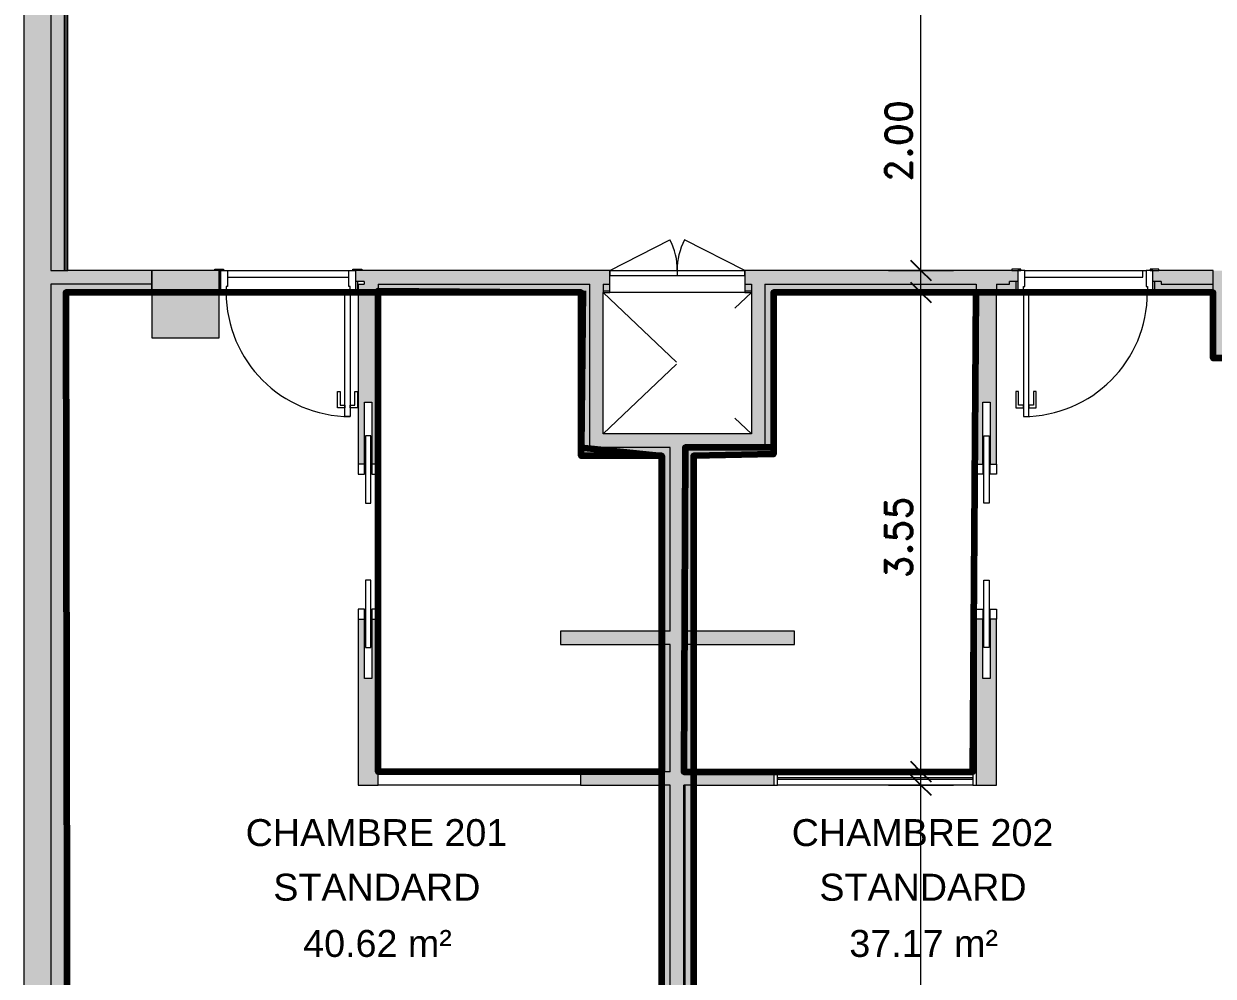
# Model space of a CAD drawing. Header units: metres. Extents: x -227.9 to -140, y 37.9 to 92.1.
# Drawn here: x -227.72 to -218.9, y 44.88 to 51.94 of the extents above; entities that cross this region are included whole.
import ezdxf

# ---------------------------------------------------------------- set-up
doc = ezdxf.new("R2010")
doc.units = ezdxf.units.M
doc.linetypes.add('JIS_02_0.7', pattern=[1.35, 0.75, -0.6])
for name, color, linetype, lineweight in [('A-ANNO-DIMS', 7, 'Continuous', 9), ('A-ANNO-DIMS-100', 7, 'Continuous', 9), ('A-AREA-IDEN', 7, 'Continuous', 9), ('A-DOOR', 7, 'Continuous', 5), ('A-FLOR', 7, 'Continuous', 5), ('A-GLAZ', 7, 'Continuous', 5), ('A-WALL', 7, 'Continuous', 5), ('A-WALL-PATT', 7, 'Continuous', 13), ('I-WALL', 7, 'Continuous', 5), ('S-COLS', 7, 'Continuous', 5)]:
    doc.layers.add(name, color=color, linetype=linetype, lineweight=lineweight)
doc.layers.add('A-DETL', color=94, linetype='Continuous', lineweight=5, true_color=0x00a600)
doc.layers.add('Chambre', color=40, linetype='Continuous')
doc.layers.add('SDB', color=230, linetype='Continuous')
doc.styles.add('Arial_1', font='arial.ttf', dxfattribs={"height": 0.2})
doc.styles.add('RomanD_B', font='', dxfattribs={"height": 0.2})
doc.styles.get('RomanD_B').set_extended_font_data('RomanD', bold=True)
doc.dimstyles.new('LAG-Romans_0_2', dxfattribs={"dimscale": 0.3048, "dimtxt": 0.200715, "dimasz": 0.492126, "dimexe": 0.787402, "dimexo": 0.0625, "dimgap": 0, "dimtad": 1, "dimrnd": 0.01, "dimzin": 0, "dimdsep": 46, "dimtxsty": 'RomanD_B', "dimblk1": 'OBLIQUE', "dimblk2": 'OBLIQUE', "dimsah": 1, "dimcen": 0.09, "dimdle": 0.656168, "dimazin": 0, "dimtfac": 1, "dimtdec": 4, "dimtix": 1, "dimtmove": 0, "dimatfit": 3, "dimfxl": 0.787402, "dimfxlon": 1, "dimtvp": 1, "dimtolj": 1, "dimtzin": 0, "dimarcsym": 2})

# ---------------------------------------------------------------- blocks, each defined once
blk = doc.blocks.new('LAG-C1030-PORTE-BAT 1 VANT-13PR_01 - LAG-C1030-PORTE-BAT 1 VANT-13PR_01_04F-90X210 CHAMBRE-15711706-MUC-LAG-PRO-PLA-ARC-TZN-N02-AG02Ec-Cote')
at = {"layer": 'A-DOOR'}
for p, q in [((0.3553, 1.0015), (0.3153, 1.0015)), ((0.3153, 1.0015), (0.3153, 0.0815)), ((0.3553, 0.0815), (0.3553, 1.0015)), ((0.2603, 0.9365), (0.2603, 0.8165)), ((0.3153, 0.9365), (0.2603, 0.9365)), ((0.2803, 0.8165), (0.2803, 0.9165)), ((0.2803, 0.9165), (0.3153, 0.9165)), ((0.3153, 0.9165), (0.3153, 0.9365)), ((0.4103, 0.9365), (0.3553, 0.9365)), ((0.3553, 0.9365), (0.3553, 0.9165)), ((0.3553, 0.9165), (0.3903, 0.9165)), ((0.3903, 0.9165), (0.3903, 0.8165)), ((0.4103, 0.8165), (0.4103, 0.9365)), ((0.2603, 0.8165), (0.2803, 0.8165)), ((0.3903, 0.8165), (0.4103, 0.8165)), ((0.3153, 0.0815), (0.3553, 0.0815))]:
    blk.add_line(p, q, dxfattribs=at)
at = {"layer": 'A-DOOR', "color": 9, "true_color": 0xc0c0c0}
for p, q in [((-0.5847, 0.0915), (-0.6497, 0.0915)), ((-0.6497, 0.0915), (-0.6497, 0.0815)), ((-0.5847, 0.0815), (-0.5847, 0.0915)), ((0.3753, 0.0915), (0.3753, 0.0815)), ((0.4403, 0.0915), (0.3753, 0.0915)), ((0.4403, 0.0815), (0.4403, 0.0915)), ((-0.6497, 0.0815), (-0.5847, 0.0815)), ((-0.6047, 0.0815), (-0.6047, -0.0815)), ((-0.5647, 0.0815), (-0.6047, 0.0815)), ((-0.5647, 0.0376), (-0.5647, 0.0815)), ((-0.5547, 0.0376), (-0.5647, 0.0376)), ((-0.5547, -0.0815), (-0.5547, 0.0376)), ((0.3553, 0.0376), (0.3453, 0.0376)), ((0.3453, 0.0376), (0.3453, -0.0815)), ((0.3953, 0.0815), (0.3553, 0.0815)), ((0.3553, 0.0815), (0.3553, 0.0376)), ((0.3753, 0.0815), (0.4403, 0.0815)), ((0.3953, -0.0815), (0.3953, 0.0815)), ((-0.5847, -0.0815), (-0.6497, -0.0815)), ((-0.6497, -0.0815), (-0.6497, -0.0915)), ((-0.6047, -0.0815), (-0.5547, -0.0815)), ((-0.5847, -0.0915), (-0.5847, -0.0815)), ((0.3453, -0.0815), (0.3953, -0.0815)), ((0.3753, -0.0815), (0.3753, -0.0915)), ((0.4403, -0.0815), (0.3753, -0.0815)), ((0.4403, -0.0915), (0.4403, -0.0815)), ((-0.6497, -0.0915), (-0.5847, -0.0915)), ((0.3753, -0.0915), (0.4403, -0.0915))]:
    blk.add_line(p, q, dxfattribs=at)
at = {"layer": 'A-DOOR'}
blk.add_arc((0.3553, 0.0815), 0.92, 90, 180, dxfattribs=at)
blk = doc.blocks.new('LAG-C1030-PORTE-BAT 1 VANT-13PR_01 - LAG-C1030-PORTE-BAT 1 VANT-13PR_01_04F-90X210 CHAMBRE-15711705-MUC-LAG-PRO-PLA-ARC-TZN-N02-AG02Ec-Cote')
at = {"layer": 'A-DOOR', "color": 9, "true_color": 0xc0c0c0}
for p, q in [((-0.6497, 0.0815), (-0.6497, 0.0915)), ((-0.6497, 0.0915), (-0.5847, 0.0915)), ((-0.5847, 0.0915), (-0.5847, 0.0815)), ((0.3753, 0.0915), (0.4403, 0.0915)), ((0.3753, 0.0815), (0.3753, 0.0915)), ((0.4403, 0.0915), (0.4403, 0.0815)), ((-0.5847, 0.0815), (-0.6497, 0.0815)), ((-0.6047, 0.0815), (-0.5547, 0.0815)), ((-0.6047, -0.0815), (-0.6047, 0.0815)), ((-0.5547, 0.0815), (-0.5547, -0.0376)), ((0.3453, 0.0815), (0.3953, 0.0815)), ((0.3453, -0.0376), (0.3453, 0.0815)), ((0.4403, 0.0815), (0.3753, 0.0815)), ((0.3953, 0.0815), (0.3953, -0.0815)), ((-0.6497, -0.0915), (-0.6497, -0.0815)), ((-0.6497, -0.0815), (-0.5847, -0.0815)), ((-0.5647, -0.0815), (-0.6047, -0.0815)), ((-0.5847, -0.0815), (-0.5847, -0.0915)), ((-0.5647, -0.0376), (-0.5647, -0.0815)), ((-0.5547, -0.0376), (-0.5647, -0.0376)), ((0.3553, -0.0376), (0.3453, -0.0376)), ((0.3553, -0.0815), (0.3553, -0.0376)), ((0.3953, -0.0815), (0.3553, -0.0815)), ((0.3753, -0.0815), (0.4403, -0.0815)), ((0.3753, -0.0915), (0.3753, -0.0815)), ((0.4403, -0.0815), (0.4403, -0.0915)), ((-0.5847, -0.0915), (-0.6497, -0.0915)), ((0.4403, -0.0915), (0.3753, -0.0915))]:
    blk.add_line(p, q, dxfattribs=at)
at = {"layer": 'A-DOOR'}
for p, q in [((0.3153, -0.0815), (0.3553, -0.0815)), ((0.3153, -1.0015), (0.3153, -0.0815)), ((0.3553, -0.0815), (0.3553, -1.0015)), ((0.2603, -0.8165), (0.2803, -0.8165)), ((0.2603, -0.9365), (0.2603, -0.8165)), ((0.2803, -0.8165), (0.2803, -0.9165)), ((0.3903, -0.8165), (0.4103, -0.8165)), ((0.3903, -0.9165), (0.3903, -0.8165)), ((0.4103, -0.8165), (0.4103, -0.9365)), ((0.3153, -0.9365), (0.2603, -0.9365)), ((0.2803, -0.9165), (0.3153, -0.9165)), ((0.3153, -0.9165), (0.3153, -0.9365)), ((0.3553, -0.9165), (0.3903, -0.9165)), ((0.3553, -0.9365), (0.3553, -0.9165)), ((0.4103, -0.9365), (0.3553, -0.9365)), ((0.3553, -1.0015), (0.3153, -1.0015))]:
    blk.add_line(p, q, dxfattribs=at)
blk.add_arc((0.3553, -0.0815), 0.92, 180, 270, dxfattribs=at)
blk = doc.blocks.new('LAG-C1030-PORTE-INST-13PR_05_02F - LAG-C1030-PORTE-INST-13PR_05_02F-100x166-15159836-MUC-LAG-PRO-PLA-ARC-TZN-N02-AG02Ec-Cote')
at = {"layer": 'A-DOOR', "color": 9, "true_color": 0xc0c0c0}
for p, q in [((-0.5, -0.0815), (-0.0545, -0.3085)), ((0.5, -0.0815), (0.0545, -0.3085))]:
    blk.add_line(p, q, dxfattribs=at)
at = {"layer": 'A-DOOR', "color": 9, "lineweight": 9, "true_color": 0xc0c0c0}
for p, q in [((-0.498, -0.0415), (-0.001, -0.0415)), ((-0.498, -0.0815), (-0.498, -0.0415)), ((-0.001, -0.0815), (-0.498, -0.0815)), ((-0.001, -0.0415), (-0.001, -0.0815)), ((0.001, -0.0415), (0.498, -0.0415)), ((0.001, -0.0815), (0.001, -0.0415)), ((0.498, -0.0815), (0.001, -0.0815)), ((0.498, -0.0415), (0.498, -0.0815))]:
    blk.add_line(p, q, dxfattribs=at)
at = {"layer": 'A-DOOR', "color": 9, "true_color": 0xc0c0c0}
for centre, start, end in [((-0.4544, -0.0924), 331.62051, 1.37949), ((0.4544, -0.0924), 178.62051, 208.37949)]:
    blk.add_arc(centre, 0.4546, start, end, dxfattribs=at)
blk = doc.blocks.new('LAG-C1030-PORTE-COUL DEUX BATTANTS-13PR_07 - LAG-C1030-PORTE-COUL DEUX BATTANTS-13PR_07_01F -100x210-15723468-MUC-LAG-PRO-PLA-ARC-TZN-N02-AG02Ec-Cote')
at = {"layer": 'A-DOOR'}
for p, q in [((-0.19, 0.02), (-0.69, 0.02)), ((-0.69, 0.02), (-0.69, -0.02)), ((-0.19, -0.02), (-0.19, 0.02)), ((0.38, 0.02), (0.38, -0.02)), ((0.88, 0.02), (0.38, 0.02)), ((0.88, -0.02), (0.88, 0.02)), ((-0.69, -0.02), (-0.19, -0.02)), ((0.38, -0.02), (0.88, -0.02))]:
    blk.add_line(p, q, dxfattribs=at)
at = {"layer": 'A-DOOR', "color": 9, "true_color": 0xc0c0c0}
for p, q in [((-0.405, 0.075), (-0.48, 0.075)), ((-0.48, 0.075), (-0.48, 0.0275)), ((-0.48, 0.0275), (-0.405, 0.0275)), ((-0.405, 0.0275), (-0.405, 0.075)), ((0.67, 0.075), (0.595, 0.075)), ((0.595, 0.075), (0.595, 0.0275)), ((0.595, 0.0275), (0.67, 0.0275)), ((0.67, 0.0275), (0.67, 0.075)), ((-0.405, -0.0275), (-0.48, -0.0275)), ((-0.48, -0.0275), (-0.48, -0.075)), ((-0.48, -0.075), (-0.405, -0.075)), ((-0.405, -0.075), (-0.405, -0.0275)), ((0.67, -0.0275), (0.595, -0.0275)), ((0.595, -0.0275), (0.595, -0.075)), ((0.595, -0.075), (0.67, -0.075)), ((0.67, -0.075), (0.67, -0.0275))]:
    blk.add_line(p, q, dxfattribs=at)
blk = doc.blocks.new('LAG-C1030-PORTE-COUL DEUX BATTANTS-13PR_07 - LAG-C1030-PORTE-COUL DEUX BATTANTS-13PR_07_01F -100x210-15723466-MUC-LAG-PRO-PLA-ARC-TZN-N02-AG02Ec-Cote')
at = {"layer": 'A-DOOR'}
for p, q in [((-0.69, 0.02), (-0.19, 0.02)), ((-0.69, -0.02), (-0.69, 0.02)), ((-0.19, 0.02), (-0.19, -0.02)), ((0.38, 0.02), (0.88, 0.02)), ((0.38, -0.02), (0.38, 0.02)), ((0.88, 0.02), (0.88, -0.02)), ((-0.19, -0.02), (-0.69, -0.02)), ((0.88, -0.02), (0.38, -0.02))]:
    blk.add_line(p, q, dxfattribs=at)
at = {"layer": 'A-DOOR', "color": 9, "true_color": 0xc0c0c0}
for p, q in [((-0.48, 0.075), (-0.405, 0.075)), ((-0.48, 0.0275), (-0.48, 0.075)), ((-0.405, 0.0275), (-0.48, 0.0275)), ((-0.405, 0.075), (-0.405, 0.0275)), ((0.595, 0.075), (0.67, 0.075)), ((0.595, 0.0275), (0.595, 0.075)), ((0.67, 0.0275), (0.595, 0.0275)), ((0.67, 0.075), (0.67, 0.0275)), ((-0.48, -0.0275), (-0.405, -0.0275)), ((-0.48, -0.075), (-0.48, -0.0275)), ((-0.405, -0.075), (-0.48, -0.075)), ((-0.405, -0.0275), (-0.405, -0.075)), ((0.595, -0.0275), (0.67, -0.0275)), ((0.595, -0.075), (0.595, -0.0275)), ((0.67, -0.075), (0.595, -0.075)), ((0.67, -0.0275), (0.67, -0.075))]:
    blk.add_line(p, q, dxfattribs=at)
blk = doc.blocks.new('LAG-C1020-FENÊTRE-12FT-22-03 - LAG-C1020-FENÊTRE-12FT-22-03-01-V164-MUC-LAG-PRO-PLA-ARC-TZN-N02-AG02Ec-Cote')
at = {"layer": 'A-GLAZ'}
for p, q in [((-2.75, 0.05), (-1.25, 0.05)), ((-1.25, -0.05), (-2.75, -0.05))]:
    blk.add_line(p, q, dxfattribs=at)
blk = doc.blocks.new('LAG-C1020-FENÊTRE-12FT-22-03 - LAG-C1020-FENÊTRE-12FT-22-03-01-13182799-MUC-LAG-PRO-PLA-ARC-TZN-N02-AG02Ec-Cote')
at = {"layer": 'A-GLAZ', "lineweight": 13}
for p, q in [((-2.725, 0.05), (-2.75, 0.05)), ((-2.725, -0.05), (-2.725, 0.05)), ((-1.275, 0.005), (-2.725, 0.005)), ((-2.725, 0.005), (-2.725, -0.005)), ((-1.25, 0.05), (-1.275, 0.05)), ((-1.275, 0.05), (-1.275, -0.05)), ((-1.275, -0.005), (-1.275, 0.005)), ((-2.75, -0.05), (-2.725, -0.05)), ((-2.725, -0.005), (-1.275, -0.005)), ((-1.275, -0.05), (-1.25, -0.05))]:
    blk.add_line(p, q, dxfattribs=at)
at = {"layer": 'A-GLAZ'}
for p, q in [((-2.725, 0.05), (-1.275, 0.05)), ((-1.275, -0.05), (-2.725, -0.05))]:
    blk.add_line(p, q, dxfattribs=at)
blk = doc.blocks.new('DIMBLOCK43-MUC-LAG-PRO-PLA-ARC-TZN-N02-AG02Ec-Cote')
at = {"layer": 'A-ANNO-DIMS-100', "transparency": 16777216}
for p, q in [((-221.0647, 49.9135), (-221.0647, 52.3135)), ((-221.3047, 52.1135), (-220.8247, 52.1135)), ((-221.0647, 52.1135), (-221.3047, 52.1135)), ((-221.3047, 50.1135), (-220.8247, 50.1135)), ((-221.0647, 50.1135), (-221.3047, 50.1135))]:
    blk.add_line(p, q, dxfattribs=at)
at = {"layer": 'A-ANNO-DIMS-100', "lineweight": 25, "transparency": 16777216}
for p, q in [((-221.0647, 52.1135), (-221.1397, 52.1885)), ((-221.0647, 52.1135), (-220.9897, 52.0385)), ((-221.0647, 50.1135), (-221.1397, 50.1885)), ((-221.0647, 50.1135), (-220.9897, 50.0385))]:
    blk.add_line(p, q, dxfattribs=at)
at = {"layer": 'A-ANNO-DIMS-100', "color": 0, "transparency": 16777216, "insert": (-221.3303, 50.77), "char_height": 0.2, "width": 0.824475, "attachment_point": 1, "rotation": 90, "line_spacing_factor": 1.146391, "style": 'RomanD_B'}
blk.add_mtext('2.00', dxfattribs=at)
blk = doc.blocks.new('_Oblique')
at = {"color": 0, "linetype": 'ByBlock', "lineweight": -2}
blk.add_line((-0.5, -0.5), (0.5, 0.5), dxfattribs=at)
blk = doc.blocks.new('DIMBLOCK44-MUC-LAG-PRO-PLA-ARC-TZN-N02-AG02Ec-Cote')
at = {"layer": 'A-ANNO-DIMS-100', "transparency": 16777216}
for p, q in [((-221.0647, 46.1956), (-221.0647, 50.1505)), ((-221.3047, 49.9505), (-220.8247, 49.9505)), ((-221.0647, 49.9505), (-221.3047, 49.9505)), ((-221.3047, 46.3956), (-220.8247, 46.3956)), ((-221.0647, 46.3956), (-221.3047, 46.3956))]:
    blk.add_line(p, q, dxfattribs=at)
at = {"layer": 'A-ANNO-DIMS-100', "lineweight": 25, "transparency": 16777216}
for p, q in [((-221.0647, 49.9505), (-221.1397, 50.0255)), ((-221.0647, 49.9505), (-220.9897, 49.8755)), ((-221.0647, 46.3956), (-221.1397, 46.4706)), ((-221.0647, 46.3956), (-220.9897, 46.3206))]:
    blk.add_line(p, q, dxfattribs=at)
at = {"layer": 'A-ANNO-DIMS-100', "color": 0, "transparency": 16777216, "insert": (-221.3303, 47.8295), "char_height": 0.2, "width": 0.824475, "attachment_point": 1, "rotation": 90, "line_spacing_factor": 1.146391, "style": 'RomanD_B'}
blk.add_mtext('3.55', dxfattribs=at)
blk = doc.blocks.new('DIMBLOCK45-MUC-LAG-PRO-PLA-ARC-TZN-N02-AG02Ec-Cote')
at = {"layer": 'A-ANNO-DIMS-100', "transparency": 16777216}
for p, q in [((-221.0647, 40.2697), (-221.0647, 46.4956)), ((-221.3047, 46.2956), (-220.8247, 46.2956)), ((-221.0647, 46.2956), (-221.3047, 46.2956)), ((-221.3047, 40.4697), (-220.8247, 40.4697)), ((-221.0647, 40.4697), (-221.3047, 40.4697))]:
    blk.add_line(p, q, dxfattribs=at)
at = {"layer": 'A-ANNO-DIMS-100', "lineweight": 25, "transparency": 16777216}
for p, q in [((-221.0647, 46.2956), (-221.1397, 46.3706)), ((-221.0647, 46.2956), (-220.9897, 46.2206)), ((-221.0647, 40.4697), (-221.1397, 40.5447)), ((-221.0647, 40.4697), (-220.9897, 40.3947))]:
    blk.add_line(p, q, dxfattribs=at)
at = {"layer": 'A-ANNO-DIMS-100', "color": 0, "transparency": 16777216, "insert": (-221.3303, 43.0391), "char_height": 0.2, "width": 0.824475, "attachment_point": 1, "rotation": 90, "line_spacing_factor": 1.146391, "style": 'RomanD_B'}
blk.add_mtext('5.83', dxfattribs=at)

msp = doc.modelspace()

# ---------------------------------------------------------------- hatches: boundary and pattern name
at = {"layer": 'A-WALL', "true_color": 0xaaaaaa}
msp.add_hatch(color=253, dxfattribs=at).paths.add_polyline_path([(-227.5191, 40.3675), (-227.5191, 62.3035), (-227.7191, 62.3035), (-227.7191, 40.3675)])
h = msp.add_hatch(color=253, dxfattribs=at)
h.paths.add_polyline_path([(-227.4191, 40.3675), (-227.4191, 50.0135), (-227.5191, 50.0135), (-227.5191, 40.3675)])
h.paths.add_polyline_path([(-227.5191, 50.1135), (-227.4191, 50.1135), (-227.4191, 52.1135), (-227.5191, 52.1135), (-227.5191, 52.0687)])
h.paths.add_polyline_path([(-227.4191, 52.2635), (-227.4191, 62.2535), (-227.5191, 62.2535), (-227.5191, 52.2635)])
h = msp.add_hatch(color=253, dxfattribs=at)
h.paths.add_polyline_path([(-227.4061, 40.3675), (-227.4061, 49.9635), (-227.4191, 49.9635), (-227.4191, 40.3675)])
h.paths.add_polyline_path([(-227.4191, 50.1135), (-227.4061, 50.1135), (-227.4061, 52.1135), (-227.4191, 52.1135), (-227.4191, 52.0687)])
h.paths.add_polyline_path([(-227.4191, 52.2635), (-227.4061, 52.2635), (-227.4061, 62.2405), (-227.4191, 62.2405), (-227.4191, 52.3366)])
h = msp.add_hatch(color=253, dxfattribs=at)
h.paths.add_polyline_path([(-227.3931, 40.3675), (-227.3931, 49.9505), (-227.4061, 49.9505), (-227.4061, 40.3675)])
h.paths.add_polyline_path([(-227.3931, 50.1135), (-227.3931, 52.1135), (-227.4061, 52.1135), (-227.4061, 50.1135)])
h.paths.add_polyline_path([(-227.4061, 52.2635), (-227.3931, 52.2635), (-227.3931, 62.2405), (-227.4061, 62.2405), (-227.4061, 52.3366)])
at = {"layer": 'A-WALL-PATT', "lineweight": 5, "true_color": 0xaaaaaa}
h = msp.add_hatch(color=253, dxfattribs=at)
h.paths.add_polyline_path([(-222.8147, 40.4697), (-222.8147, 46.2956), (-222.8247, 46.2956), (-222.8247, 40.4697)])
h.paths.add_polyline_path([(-222.8147, 46.3956), (-222.8147, 47.3386), (-222.8247, 47.3386), (-222.8247, 46.3956)])
h.paths.add_polyline_path([(-222.8147, 47.4386), (-222.8147, 48.8016), (-222.8247, 48.8016), (-222.8247, 47.4386)])
at = {"layer": 'I-WALL', "true_color": 0xaaaaaa}
for points in [[(-227.4191, 50.0135), (-226.7691, 50.0135), (-226.7691, 50.1135), (-227.5191, 50.1135), (-227.5191, 50.0135)], [(-226.8328, 49.9635), (-226.7691, 49.9635), (-226.7691, 50.0135), (-227.4191, 50.0135), (-227.4191, 49.9635), (-227.3931, 49.9635)], [(-226.7691, 49.9505), (-226.7691, 49.9635), (-227.4061, 49.9635), (-227.4061, 49.9505), (-226.8328, 49.9505)], [(-223.572, 48.7386), (-223.572, 49.9505), (-223.585, 49.9505), (-223.585, 48.7386)], [(-223.5436, 48.7516), (-223.522, 48.7516), (-223.522, 49.9635), (-223.572, 49.9635), (-223.572, 48.7516)], [(-223.522, 48.8016), (-223.422, 48.8016), (-223.422, 50.0135), (-223.522, 50.0135), (-223.522, 48.8538)], [(-222.222, 48.9016), (-222.222, 50.0135), (-222.322, 50.0135), (-222.322, 48.9016)], [(-222.222, 48.8016), (-222.172, 48.8016), (-222.172, 49.9635), (-222.222, 49.9635), (-222.222, 48.8538)], [(-222.172, 48.7516), (-222.159, 48.7516), (-222.159, 49.9505), (-222.172, 49.9505), (-222.172, 48.8016)], [(-222.222, 48.8016), (-222.222, 48.9016), (-223.422, 48.9016), (-223.422, 48.8016), (-222.7213, 48.8016)], [(-222.9247, 40.4697), (-222.8247, 40.4697), (-222.8247, 48.8016), (-222.9247, 48.8016), (-222.9247, 41.3524)], [(-222.9747, 47.3386), (-222.9247, 47.3386), (-222.9247, 47.4386), (-223.7395, 47.4386), (-223.7395, 47.3386), (-222.9877, 47.3386)], [(-222.7647, 47.3386), (-222.0021, 47.3386), (-222.0021, 47.4386), (-222.8247, 47.4386), (-222.8247, 47.3386), (-222.8147, 47.3386)], [(-222.9747, 46.2956), (-222.9247, 46.2956), (-222.9247, 46.3956), (-223.5902, 46.3956), (-223.5902, 46.2956), (-222.9877, 46.2956)], [(-222.7517, 46.2956), (-222.1542, 46.2956), (-222.1542, 46.3956), (-222.8247, 46.3956), (-222.8247, 46.2956), (-222.7647, 46.2956)]]:
    msp.add_hatch(color=253, dxfattribs=at).paths.add_polyline_path(points)
h = msp.add_hatch(color=253, dxfattribs=at)
h.paths.add_polyline_path([(-220.6542, 50.0135), (-220.4082, 50.0135), (-220.4082, 50.032), (-220.3452, 50.032), (-220.3452, 50.1135), (-222.372, 50.1135), (-222.372, 50.0135), (-221.899, 50.0135)])
h.paths.add_polyline_path([(-219.2822, 50.0135), (-218.8972, 50.0135), (-218.8972, 50.1135), (-219.3452, 50.1135), (-219.3452, 50.032), (-219.2822, 50.032)])
h.paths.add_polyline_path([(-223.422, 50.0135), (-223.372, 50.0135), (-223.372, 50.1135), (-225.2581, 50.1135), (-225.2581, 50.032), (-225.1951, 50.032), (-225.1951, 50.0135), (-223.522, 50.0135)])
h.paths.add_polyline_path([(-226.2581, 50.032), (-226.2581, 50.1135), (-226.2691, 50.1135), (-226.2691, 50.032)])
h = msp.add_hatch(color=253, dxfattribs=at)
h.paths.add_polyline_path([(-219.3452, 49.9505), (-218.8972, 49.9505), (-218.8972, 49.9635), (-219.3322, 49.9635), (-219.3322, 50.032), (-219.3452, 50.032), (-219.3452, 49.9944)])
h.paths.add_polyline_path([(-221.899, 49.9505), (-220.6542, 49.9505), (-220.6542, 49.9635), (-222.172, 49.9635), (-222.172, 49.9505), (-222.159, 49.9505)])
h.paths.add_polyline_path([(-222.372, 49.9505), (-222.322, 49.9505), (-222.322, 49.9635), (-222.372, 49.9635)])
h.paths.add_polyline_path([(-220.3902, 49.9505), (-220.3452, 49.9505), (-220.3452, 50.032), (-220.3582, 50.032), (-220.3582, 49.9635), (-220.5042, 49.9635), (-220.5042, 49.9505)])
h.paths.add_polyline_path([(-223.372, 49.9505), (-223.372, 49.9635), (-223.422, 49.9635), (-223.422, 49.9505)])
h.paths.add_polyline_path([(-223.572, 49.9505), (-223.572, 49.9635), (-225.0902, 49.9635), (-225.0902, 49.9505), (-223.585, 49.9505)])
h.paths.add_polyline_path([(-225.2581, 49.9505), (-225.2402, 49.9505), (-225.2402, 49.9635), (-225.2451, 49.9635), (-225.2451, 50.032), (-225.2581, 50.032), (-225.2581, 49.9944)])
h.paths.add_polyline_path([(-226.2581, 49.9505), (-226.2581, 50.032), (-226.2691, 50.032), (-226.2691, 49.9505)])
h = msp.add_hatch(color=253, dxfattribs=at)
h.paths.add_polyline_path([(-220.5042, 49.9635), (-220.3582, 49.9635), (-220.3582, 50.032), (-220.4082, 50.032), (-220.4082, 50.0135), (-220.5042, 50.0135)])
h.paths.add_polyline_path([(-218.8972, 49.9635), (-218.8972, 50.0135), (-219.2822, 50.0135), (-219.2822, 50.032), (-219.3322, 50.032), (-219.3322, 49.9635)])
h.paths.add_polyline_path([(-220.6542, 49.9635), (-220.6542, 50.0135), (-222.222, 50.0135), (-222.222, 49.9635), (-221.899, 49.9635)])
h.paths.add_polyline_path([(-222.372, 49.9635), (-222.322, 49.9635), (-222.322, 50.0135), (-222.372, 50.0135)])
h.paths.add_polyline_path([(-223.522, 49.9635), (-223.522, 50.0135), (-225.0902, 50.0135), (-225.0902, 49.9635), (-223.5436, 49.9635)])
h.paths.add_polyline_path([(-223.422, 49.9635), (-223.372, 49.9635), (-223.372, 50.0135), (-223.422, 50.0135)])
h.paths.add_polyline_path([(-225.2451, 49.9635), (-225.2402, 49.9635), (-225.2402, 50.032), (-225.2451, 50.032)])
h = msp.add_hatch(color=253, dxfattribs=at)
h.paths.add_polyline_path([(-225.2402, 46.2956), (-225.0902, 46.2956), (-225.0902, 47.5271), (-225.1377, 47.5271), (-225.1377, 47.0871), (-225.1927, 47.0871), (-225.1927, 47.5271), (-225.2402, 47.5271)])
h.paths.add_polyline_path([(-225.1377, 48.6771), (-225.0902, 48.6771), (-225.0902, 50.0135), (-225.2402, 50.0135), (-225.2402, 49.9505), (-225.2131, 49.9505), (-225.2131, 49.9405), (-225.2402, 49.9405), (-225.2402, 48.6771), (-225.1927, 48.6771), (-225.1927, 49.1371), (-225.1377, 49.1371), (-225.1377, 48.8538)])
h = msp.add_hatch(color=253, dxfattribs=at)
h.paths.add_polyline_path([(-220.5042, 46.2956), (-220.5042, 47.5271), (-220.5517, 47.5271), (-220.5517, 47.0871), (-220.6067, 47.0871), (-220.6067, 47.5271), (-220.6542, 47.5271), (-220.6542, 46.2956)])
h.paths.add_polyline_path([(-220.6542, 48.6771), (-220.6067, 48.6771), (-220.6067, 49.1371), (-220.5517, 49.1371), (-220.5517, 48.6771), (-220.5042, 48.6771), (-220.5042, 50.0135), (-220.6542, 50.0135), (-220.6542, 48.8538)])
h = msp.add_hatch(color=253, dxfattribs=at)
h.paths.add_polyline_path([(-222.172, 48.7516), (-222.172, 48.8016), (-222.8147, 48.8016), (-222.8147, 48.7516), (-222.7213, 48.7516)])
h.paths.add_polyline_path([(-223.522, 48.7516), (-222.9247, 48.7516), (-222.9247, 48.8016), (-223.522, 48.8016)])
h = msp.add_hatch(color=253, dxfattribs=at)
h.paths.add_polyline_path([(-222.159, 48.7386), (-222.159, 48.7516), (-222.7647, 48.7516), (-222.7647, 48.7386), (-222.7213, 48.7386)])
h.paths.add_polyline_path([(-223.5436, 48.7386), (-222.9747, 48.7386), (-222.9747, 48.7516), (-223.572, 48.7516), (-223.572, 48.7386)])
h = msp.add_hatch(color=253, dxfattribs=at)
h.paths.add_polyline_path([(-222.9747, 40.4697), (-222.9747, 46.2956), (-222.9877, 46.2956), (-222.9877, 40.4697)])
h.paths.add_polyline_path([(-222.9747, 46.3956), (-222.9747, 47.3386), (-222.9877, 47.3386), (-222.9877, 46.3956)])
h.paths.add_polyline_path([(-222.9877, 47.4386), (-222.9747, 47.4386), (-222.9747, 48.7386), (-222.9877, 48.7386), (-222.9877, 47.7822)])
h = msp.add_hatch(color=253, dxfattribs=at)
h.paths.add_polyline_path([(-222.9247, 40.4697), (-222.9247, 46.2956), (-222.9747, 46.2956), (-222.9747, 40.4697)])
h.paths.add_polyline_path([(-222.9747, 46.3956), (-222.9247, 46.3956), (-222.9247, 47.3386), (-222.9747, 47.3386), (-222.9747, 46.7105)])
h.paths.add_polyline_path([(-222.9247, 47.4386), (-222.9247, 48.7516), (-222.9747, 48.7516), (-222.9747, 47.4386)])
h = msp.add_hatch(color=253, dxfattribs=at)
h.paths.add_polyline_path([(-222.7647, 40.4697), (-222.7647, 46.2956), (-222.8147, 46.2956), (-222.8147, 40.4697)])
h.paths.add_polyline_path([(-222.8147, 46.3956), (-222.7647, 46.3956), (-222.7647, 47.3386), (-222.8147, 47.3386), (-222.8147, 46.7105)])
h.paths.add_polyline_path([(-222.8147, 47.4386), (-222.7647, 47.4386), (-222.7647, 48.7516), (-222.8147, 48.7516), (-222.8147, 47.7822)])
h = msp.add_hatch(color=253, dxfattribs=at)
h.paths.add_polyline_path([(-222.7517, 40.4697), (-222.7517, 46.2956), (-222.7647, 46.2956), (-222.7647, 40.4697)])
h.paths.add_polyline_path([(-222.7647, 46.3956), (-222.7517, 46.3956), (-222.7517, 47.3386), (-222.7647, 47.3386), (-222.7647, 46.7105)])
h.paths.add_polyline_path([(-222.7517, 47.4386), (-222.7517, 48.7386), (-222.7647, 48.7386), (-222.7647, 47.4386)])
at = {"layer": 'S-COLS', "true_color": 0x808080}
for points in [[(-226.2691, 49.6135), (-226.2691, 49.9405), (-226.3031, 49.9405), (-226.3031, 49.9505), (-226.2691, 49.9505), (-226.2691, 50.1135), (-226.7691, 50.1135), (-226.7691, 49.6135)], [(-218.8972, 49.4635), (-218.3472, 49.4635), (-218.3472, 50.1135), (-218.8972, 50.1135), (-218.8972, 49.9254)]]:
    msp.add_hatch(color=8, dxfattribs=at).paths.add_polyline_path(points)

# ---------------------------------------------------------------- linework, layer by layer
at = {"layer": 'A-DETL', "color": 7, "linetype": 'JIS_02_0.7'}
for p, q in [((-223.422, 48.9016), (-222.322, 49.9505)), ((-223.422, 49.9505), (-222.322, 48.9016))]:
    msp.add_line(p, q, dxfattribs=at)
at = {"layer": 'A-FLOR'}
for p, q in [((-226.2081, 50.1135), (-225.3081, 50.1135)), ((-220.2952, 50.1135), (-219.3952, 50.1135)), ((-225.3381, 49.9505), (-226.2181, 49.9505)), ((-219.3852, 49.9505), (-220.2652, 49.9505))]:
    msp.add_line(p, q, dxfattribs=at)
at = {"layer": 'A-FLOR', "lineweight": 9}
for p, q in [((-219.4191, 50.0635), (-219.4191, 50.1135)), ((-226.2081, 50.0635), (-225.3081, 50.0635)), ((-220.2952, 50.0635), (-219.4191, 50.0635)), ((-223.4211, 48.9015), (-223.4211, 49.6635))]:
    msp.add_line(p, q, dxfattribs=at)
at = {"layer": 'A-WALL', "lineweight": 13}
for p, q in [((-227.7191, 62.5035), (-227.7191, 40.3675)), ((-227.3931, 50.1135), (-227.3931, 52.1135)), ((-227.3931, 40.3675), (-227.3931, 49.9505))]:
    msp.add_line(p, q, dxfattribs=at)
at = {"layer": 'A-WALL'}
for p, q in [((-227.5191, 52.1135), (-227.5191, 50.1135)), ((-227.4191, 52.1135), (-227.4191, 50.1135)), ((-227.4061, 52.1135), (-227.4061, 50.1135)), ((-227.5191, 50.1135), (-227.3931, 50.1135)), ((-226.2581, 50.032), (-226.2691, 50.032)), ((-225.1951, 50.032), (-225.2581, 50.032)), ((-225.2451, 50.032), (-225.2451, 49.9635)), ((-225.1951, 50.032), (-225.1951, 50.0135)), ((-220.3452, 50.032), (-220.4082, 50.032)), ((-220.4082, 50.0135), (-220.4082, 50.032)), ((-220.3582, 49.9635), (-220.3582, 50.032)), ((-219.2822, 50.032), (-219.3452, 50.032)), ((-219.3322, 50.032), (-219.3322, 49.9635)), ((-219.2822, 50.032), (-219.2822, 50.0135)), ((-226.7691, 50.0135), (-227.5191, 50.0135)), ((-227.5191, 50.0135), (-227.5191, 40.3675)), ((-226.7691, 49.9635), (-227.4191, 49.9635)), ((-227.4191, 49.9635), (-227.4191, 40.3675)), ((-227.4061, 49.9505), (-227.3931, 49.9505)), ((-227.4061, 49.9505), (-227.4061, 40.3675)), ((-225.2451, 49.9635), (-225.2402, 49.9635)), ((-225.2402, 50.0135), (-225.2402, 49.9505)), ((-225.0902, 50.0135), (-223.522, 50.0135)), ((-225.0902, 50.0135), (-225.0902, 49.9505)), ((-225.0902, 49.9635), (-223.572, 49.9635)), ((-223.572, 48.7516), (-223.572, 49.9635)), ((-223.522, 48.8016), (-223.522, 50.0135)), ((-223.422, 50.0135), (-223.372, 50.0135)), ((-223.422, 50.0135), (-223.422, 49.9505)), ((-223.422, 49.9635), (-223.372, 49.9635)), ((-222.372, 50.0135), (-222.322, 50.0135)), ((-222.372, 49.9635), (-222.322, 49.9635)), ((-222.322, 50.0135), (-222.322, 49.9505)), ((-222.222, 50.0135), (-220.6542, 50.0135)), ((-222.222, 50.0135), (-222.222, 48.8016)), ((-222.172, 49.9635), (-220.6542, 49.9635)), ((-222.172, 49.9635), (-222.172, 48.7516)), ((-220.6542, 50.0135), (-220.6542, 49.9505)), ((-220.5042, 50.0135), (-220.4082, 50.0135)), ((-220.5042, 50.0135), (-220.5042, 49.9505)), ((-220.5042, 49.9635), (-220.3582, 49.9635)), ((-219.3322, 49.9635), (-218.8972, 49.9635)), ((-219.2822, 50.0135), (-218.8972, 50.0135)), ((-222.9247, 48.8016), (-223.522, 48.8016)), ((-222.9247, 47.4386), (-222.9247, 48.8016)), ((-222.8247, 47.4386), (-222.8247, 48.8016)), ((-222.222, 48.8016), (-222.8247, 48.8016)), ((-222.8147, 47.4386), (-222.8147, 48.8016)), ((-222.9747, 48.7516), (-223.572, 48.7516)), ((-222.9747, 47.4386), (-222.9747, 48.7516)), ((-222.7647, 47.4386), (-222.7647, 48.7516)), ((-222.172, 48.7516), (-222.7647, 48.7516)), ((-222.9247, 47.4386), (-222.9877, 47.4386)), ((-222.7517, 47.4386), (-222.8247, 47.4386)), ((-222.9247, 47.3386), (-222.9877, 47.3386)), ((-222.9747, 46.3956), (-222.9747, 47.3386)), ((-222.9247, 46.3956), (-222.9247, 47.3386)), ((-222.8247, 46.3956), (-222.8247, 47.3386)), ((-222.7517, 47.3386), (-222.8247, 47.3386)), ((-222.8147, 46.3956), (-222.8147, 47.3386)), ((-222.7647, 46.3956), (-222.7647, 47.3386)), ((-222.9247, 46.3956), (-222.9877, 46.3956)), ((-222.7517, 46.3956), (-222.8247, 46.3956)), ((-222.9247, 46.2956), (-222.9877, 46.2956)), ((-222.9747, 40.4697), (-222.9747, 46.2956)), ((-222.9247, 40.4697), (-222.9247, 46.2956)), ((-222.8247, 40.4697), (-222.8247, 46.2956)), ((-222.7517, 46.2956), (-222.8247, 46.2956)), ((-222.8147, 40.4697), (-222.8147, 46.2956)), ((-222.7647, 40.4697), (-222.7647, 46.2956))]:
    msp.add_line(p, q, dxfattribs=at)
at = {"layer": 'Chambre', "lineweight": 140}
for points in [[(-222.9877, 48.7386), (-223.585, 48.7386), (-223.585, 49.9505), (-227.4061, 49.9505), (-227.3931, 40.4697), (-222.9877, 40.4697), (-222.9877, 48.7386)], [(-218.7402, 49.4635), (-218.8972, 49.4635), (-218.8972, 49.9505), (-222.159, 49.9505), (-222.159, 48.7516), (-222.7517, 48.7386), (-222.7517, 40.4697), (-218.7402, 40.4697), (-218.7402, 49.4635)]]:
    msp.add_lwpolyline(points, dxfattribs=at)
at = {"layer": 'I-WALL', "lineweight": 13}
for p, q in [((-226.7691, 50.1135), (-227.3931, 50.1135)), ((-226.7691, 49.9505), (-226.7691, 50.1135)), ((-226.2691, 50.1135), (-226.2691, 49.9505)), ((-223.372, 50.1135), (-225.2131, 50.1135)), ((-223.372, 49.9505), (-223.372, 50.1135)), ((-220.3902, 50.1135), (-222.372, 50.1135)), ((-222.372, 50.1135), (-222.372, 49.9505)), ((-218.8972, 50.1135), (-219.3002, 50.1135)), ((-218.8972, 49.9505), (-218.8972, 50.1135)), ((-227.3931, 49.9505), (-226.7691, 49.9505)), ((-225.2402, 49.9405), (-225.2402, 48.6771)), ((-225.0902, 49.9505), (-223.585, 49.9505)), ((-225.0902, 48.6771), (-225.0902, 49.9505)), ((-223.585, 49.9505), (-223.585, 48.7386)), ((-223.422, 49.9505), (-223.372, 49.9505)), ((-223.422, 48.9016), (-223.422, 49.9505)), ((-222.372, 49.9505), (-222.322, 49.9505)), ((-222.322, 49.9505), (-222.322, 48.9016)), ((-222.159, 49.9505), (-220.6542, 49.9505)), ((-222.159, 48.7386), (-222.159, 49.9505)), ((-220.6542, 49.9505), (-220.6542, 48.6771)), ((-220.5042, 49.9505), (-220.3902, 49.9505)), ((-220.5042, 48.6771), (-220.5042, 49.9505)), ((-219.3002, 49.9505), (-218.8972, 49.9505)), ((-225.1927, 48.6771), (-225.1927, 49.1371)), ((-225.1927, 49.1371), (-225.1377, 49.1371)), ((-225.1377, 49.1371), (-225.1377, 48.6771)), ((-220.6067, 48.6771), (-220.6067, 49.1371)), ((-220.6067, 49.1371), (-220.5517, 49.1371)), ((-220.5517, 49.1371), (-220.5517, 48.6771)), ((-222.322, 48.9016), (-223.422, 48.9016)), ((-223.585, 48.7386), (-222.9877, 48.7386)), ((-222.9877, 48.7386), (-222.9877, 47.4386)), ((-222.7517, 47.4386), (-222.7517, 48.7386)), ((-222.7517, 48.7386), (-222.159, 48.7386)), ((-225.2402, 47.5271), (-225.2402, 46.2956)), ((-225.1927, 47.0871), (-225.1927, 47.5271)), ((-225.1377, 47.5271), (-225.1377, 47.0871)), ((-225.0902, 46.2956), (-225.0902, 47.5271)), ((-220.6542, 47.5271), (-220.6542, 46.2956)), ((-220.6067, 47.0871), (-220.6067, 47.5271)), ((-220.5517, 47.5271), (-220.5517, 47.0871)), ((-220.5042, 46.2956), (-220.5042, 47.5271)), ((-222.9877, 47.4386), (-223.7395, 47.4386)), ((-223.7395, 47.4386), (-223.7395, 47.3386)), ((-222.0021, 47.4386), (-222.7517, 47.4386)), ((-222.0021, 47.3386), (-222.0021, 47.4386)), ((-223.7395, 47.3386), (-222.9877, 47.3386)), ((-222.9877, 47.3386), (-222.9877, 46.3956)), ((-222.7517, 46.3956), (-222.7517, 47.3386)), ((-222.7517, 47.3386), (-222.0021, 47.3386)), ((-225.1377, 47.0871), (-225.1927, 47.0871)), ((-220.5517, 47.0871), (-220.6067, 47.0871)), ((-222.9877, 46.3956), (-223.5902, 46.3956)), ((-223.5902, 46.3956), (-223.5902, 46.2956)), ((-222.1542, 46.3956), (-222.7517, 46.3956)), ((-222.1542, 46.2956), (-222.1542, 46.3956)), ((-225.2402, 46.2956), (-225.0902, 46.2956)), ((-223.5902, 46.2956), (-222.9877, 46.2956)), ((-222.9877, 46.2956), (-222.9877, 40.4697)), ((-222.7517, 40.4697), (-222.7517, 46.2956)), ((-222.7517, 46.2956), (-222.1542, 46.2956)), ((-220.6542, 46.2956), (-220.5042, 46.2956))]:
    msp.add_line(p, q, dxfattribs=at)
at = {"layer": 'I-WALL'}
for p, q in [((-223.372, 50.1135), (-223.37, 50.1135)), ((-222.873, 50.1135), (-222.871, 50.1135)), ((-222.374, 50.1135), (-222.372, 50.1135)), ((-225.2402, 50.0135), (-225.1951, 50.0135)), ((-222.372, 49.9505), (-223.372, 49.9505))]:
    msp.add_line(p, q, dxfattribs=at)
at = {"layer": 'S-COLS', "lineweight": 9}
for p, q in [((-226.3031, 50.1135), (-226.7691, 50.1135)), ((-226.7691, 50.1135), (-226.7691, 49.6135)), ((-226.2691, 49.9505), (-226.2691, 50.1135)), ((-226.2691, 49.6135), (-226.2691, 49.9405)), ((-226.7691, 49.6135), (-226.2691, 49.6135))]:
    msp.add_line(p, q, dxfattribs=at)
at = {"layer": 'SDB', "lineweight": 140}
for points in [[(-223.572, 49.9635), (-223.585, 48.8016), (-222.9877, 48.7386), (-222.9877, 46.3956), (-225.0902, 46.3956), (-225.0902, 49.9635), (-223.585, 49.9505)], [(-220.6542, 49.9505), (-222.159, 49.9505), (-222.159, 48.8016), (-222.8147, 48.8016), (-222.8247, 46.3956), (-220.6792, 46.3956), (-220.6542, 49.9505)]]:
    msp.add_lwpolyline(points, dxfattribs=at)

# ---------------------------------------------------------------- block references
at = {"layer": 'A-DOOR', "color": 9, "true_color": 0xc0c0c0, "rotation": 180}
msp.add_blockref('LAG-C1030-PORTE-INST-13PR_05_02F - LAG-C1030-PORTE-INST-13PR_05_02F-100x166-15159836-MUC-LAG-PRO-PLA-ARC-TZN-N02-AG02Ec-Cote', (-222.872, 50.032), dxfattribs=at)
at = {"layer": 'A-DOOR'}
msp.add_blockref('LAG-C1030-PORTE-BAT 1 VANT-13PR_01 - LAG-C1030-PORTE-BAT 1 VANT-13PR_01_04F-90X210 CHAMBRE-15711705-MUC-LAG-PRO-PLA-ARC-TZN-N02-AG02Ec-Cote', (-225.6534, 50.032), dxfattribs=at)
for name, p, rotation in [('LAG-C1030-PORTE-BAT 1 VANT-13PR_01 - LAG-C1030-PORTE-BAT 1 VANT-13PR_01_04F-90X210 CHAMBRE-15711706-MUC-LAG-PRO-PLA-ARC-TZN-N02-AG02Ec-Cote', (-219.9499, 50.032), 180), ('LAG-C1030-PORTE-COUL DEUX BATTANTS-13PR_07 - LAG-C1030-PORTE-COUL DEUX BATTANTS-13PR_07_01F -100x210-15723468-MUC-LAG-PRO-PLA-ARC-TZN-N02-AG02Ec-Cote', (-225.1652, 48.1971), 270), ('LAG-C1030-PORTE-COUL DEUX BATTANTS-13PR_07 - LAG-C1030-PORTE-COUL DEUX BATTANTS-13PR_07_01F -100x210-15723466-MUC-LAG-PRO-PLA-ARC-TZN-N02-AG02Ec-Cote', (-220.5792, 48.1971), 270)]:
    msp.add_blockref(name, p, dxfattribs=dict(at, rotation=rotation))
at = {"layer": 'A-GLAZ'}
msp.add_blockref('LAG-C1020-FENÊTRE-12FT-22-03 - LAG-C1020-FENÊTRE-12FT-22-03-01-V164-MUC-LAG-PRO-PLA-ARC-TZN-N02-AG02Ec-Cote', (-222.3402, 46.3456), dxfattribs=at)
at = {"layer": 'A-GLAZ', "rotation": 180}
msp.add_blockref('LAG-C1020-FENÊTRE-12FT-22-03 - LAG-C1020-FENÊTRE-12FT-22-03-01-13182799-MUC-LAG-PRO-PLA-ARC-TZN-N02-AG02Ec-Cote', (-223.4042, 46.3456), dxfattribs=at)

# ---------------------------------------------------------------- texts
at = {"layer": 'A-AREA-IDEN', "color": 164, "true_color": 0x0029a5, "char_height": 0.2, "attachment_point": 1, "style": 'Arial_1'}
for s, insert, width in [('CHAMBRE 201', (-226.0737, 46.0436), 2.397046), ('CHAMBRE 202', (-222.0233, 46.0436), 2.397046), ('STANDARD', (-225.8687, 45.6386), 1.899999), ('STANDARD', (-221.8183, 45.6386), 1.899999), ('40.62 m²', (-225.6467, 45.2214), 1.362869), ('37.17 m²', (-221.5963, 45.2214), 1.362869)]:
    msp.add_mtext(s, dxfattribs=dict(at, insert=insert, width=width))

# ---------------------------------------------------------------- dimensions: what is measured, and where the dimension line sits
at = {"layer": 'A-ANNO-DIMS'}
for base, p1, p2, override, picture, middle in [((-221.0647, 52.1135), (-221.3047, 50.1135), (-221.3047, 52.1135), {"dimpost": '<>', "dimfxl": 2}, 'DIMBLOCK43-MUC-LAG-PRO-PLA-ARC-TZN-N02-AG02Ec-Cote', (-221.1647, 51.1135)), ((-221.0647, 49.9505), (-221.3047, 46.3956), (-221.3047, 49.9505), {"dimpost": '<>', "dimfxl": 3.554956}, 'DIMBLOCK44-MUC-LAG-PRO-PLA-ARC-TZN-N02-AG02Ec-Cote', (-221.1647, 48.173)), ((-221.0647, 46.2956), (-221.3047, 40.4697), (-221.3047, 46.2956), {"dimpost": '<>', "dimfxl": 5.825826}, 'DIMBLOCK45-MUC-LAG-PRO-PLA-ARC-TZN-N02-AG02Ec-Cote', (-221.1647, 43.3827))]:
    dim = msp.add_linear_dim(base=base, p1=p1, p2=p2, angle=90, dimstyle='LAG-Romans_0_2', override=override, dxfattribs=at)
    dim.commit()
    dim.dimension.update_dxf_attribs({"geometry": picture, "text_midpoint": middle})

doc.saveas('drawing.dxf')
